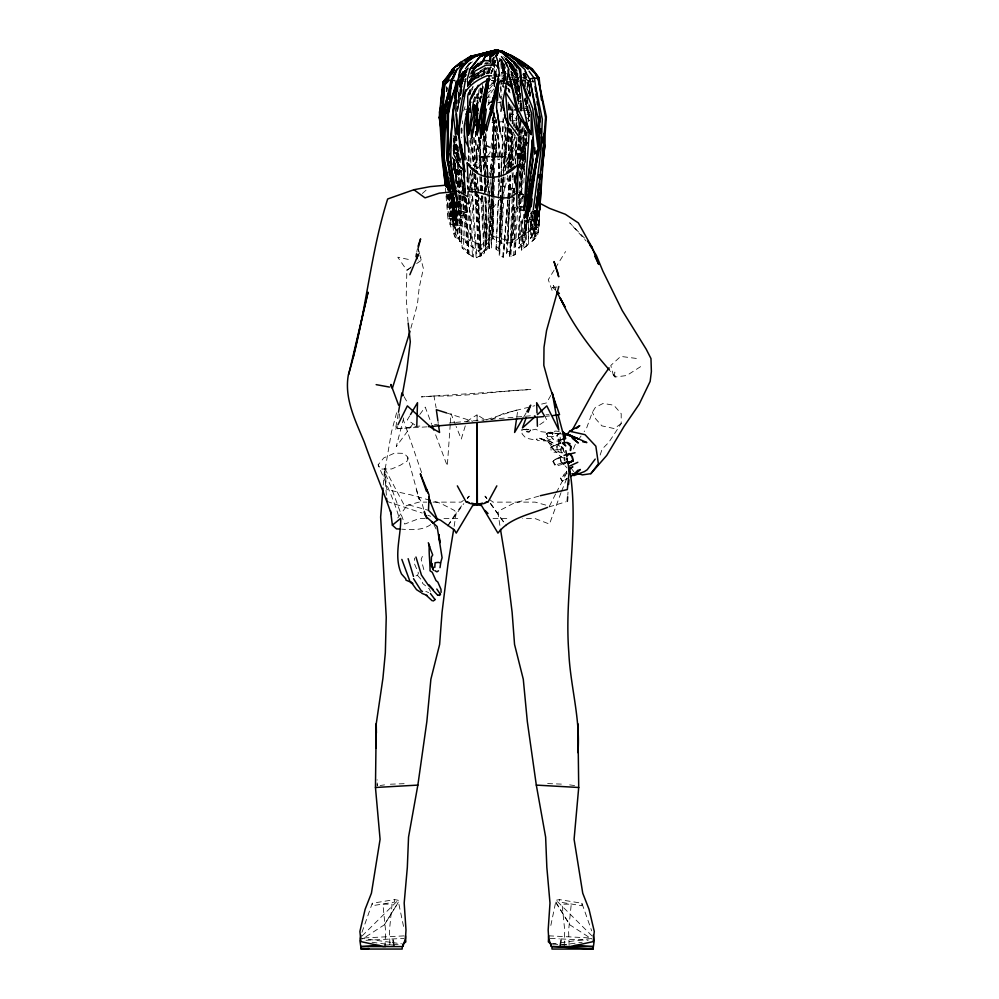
<?xml version="1.0" encoding="UTF-8"?>
<svg xmlns="http://www.w3.org/2000/svg" width="999" height="999" viewBox="0 0 999 999"><rect width="100%" height="100%" fill="white"/><g stroke="black" fill="none" stroke-linecap="round" stroke-linejoin="round"><path stroke-width="0.75" stroke-dasharray="5 3.75" d="M453.134 192.832L453.933 225.125L456.481 231.056L456.481 201.611M456.493 183.004L456.256 169.093M482.542 196.528L485.839 250.387L488.174 248.164L491.308 198.414M477.072 420.816L477.085 414.772L487.537 421.453M480.469 171.928L480.556 139.223M600.162 455.044L602.11 449.138L608.803 442.345L621.191 423.564L621.203 413.673L613.848 405.257L603.221 403.396L595.441 407.305L592.307 412.35L586.513 428.334L584.178 431.63M479.657 158.941L479.645 162.063L477.597 167.882M479.67 157.38L479.757 138.699M486.014 197.752L485.839 250.387L482.842 196.528M486.038 191.558L486.088 179.171M486.088 177.622L486.126 166.796M473.676 173.089L478.396 251.736L492.907 238.549L493.069 198.177M493.081 196.628L493.231 159.365M493.244 157.817L493.419 114.336M518.106 81.431L518.119 77.735L509.44 64.985M455.719 175.649L455.781 165.921M488.823 73.639L489.048 66.733M537.237 211.8L537.112 217.969L534.79 225.949L530.894 230.045L512.637 242.67L501.348 243.182L492.907 238.549L493.169 195.155M493.181 193.594L493.706 109.902M518.181 99.301L518.256 85.589M461.213 91.871L461.301 81.381L463.823 79.558M470.791 170.517L470.779 173.514L474.762 189.136L482.067 186.551L481.643 194.056M470.841 163.012L470.941 149.525L469.493 138.824M477.472 98.801L477.522 91.234M494.505 86.701L494.13 79.683M512.824 106.893L512.287 123.876M491.021 192.957L490.846 175L495.279 155.807M491.595 247.939L491.92 198.064M491.933 196.516L492.307 159.291M514.897 127.697L514.947 121.491L514.223 126.049M446.403 91.209L446.453 86.663M458.566 104.708L458.703 92.407M494.23 112.887L494.105 123.489L494.305 114.198M494.542 84.091L496.241 70.517M531.093 213.049L530.894 230.045L518.593 238.249L508.029 240.522L492.195 236.151L480.569 245.642L478.396 251.736M534.964 210.539L534.79 225.949L525.624 231.343L518.593 238.249L521.253 130.095M457.667 109.865L457.704 106.868M494.867 159.34L492.907 238.549L492.195 236.151L492.644 198.739M492.657 197.178L492.869 180.032M492.882 178.471L493.668 113.012M492.332 157.742L492.907 117.47M496.503 144.018L496.753 125.587L497.939 139.323L501.336 156.693M518.069 158.416L518.356 136.638M518.381 135.077L518.444 130.407M522.889 219.043L521.528 250.062L526.286 246.166L526.673 220.13M495.054 77.123L494.98 81.681L496.466 81.493M495.079 75.599L494.368 62.8L495.467 60.165M529.033 111.813L528.896 121.141L526.373 100.137M529.308 93.132L529.42 85.34M492.195 236.151L492.819 198.739M492.844 197.178L493.131 180.032M493.156 178.471L494.243 113.012L491.533 157.767M518.444 158.941L518.806 137.7M488.811 104.708L489.023 94.143M500.949 176.511L501.298 158.217M521.753 110.002L521.865 103.983M458.416 105.082L458.703 91.746M517.694 158.179L518.119 138.049M470.092 100.874L470.079 112.962M470.254 93.382L470.317 90.372M470.442 84.378L470.504 81.381L481.468 69.88M517.207 100.25L517.619 81.706L514.36 78.034L510.751 71.291M482.217 91.871L482.405 84.391M494.905 157.792L495.829 120.517M498.314 178.796L498.251 181.818L499.375 178.958M498.351 177.285L498.776 159.191M498.813 157.68L498.988 150.137L496.378 119.331M446.94 91.034L447.028 87.974M457.779 158.067L457.967 152.123L455.444 136.426M499.275 238.112L500.561 199.488L499.275 238.112L501.348 243.182L503.309 178.084M503.496 171.89L504.957 123.839M517.694 99.475L518.256 81.044M456.968 170.354L456.431 183.903L454.383 159.49M494.193 86.701L494.592 79.583M501.286 176.311L501.835 159.316L501.336 176.311M501.885 157.767L503.246 116.059M509.502 200.087L508.029 240.522L512.637 242.67L514.11 197.765M514.31 191.571L514.423 188.474M515.234 163.711L516.096 137.387M516.346 129.645L516.808 115.709M453.346 170.18L453.683 160.077M501.96 157.767L503.246 119.143M532.367 211.064L537.112 217.969L527.435 222.552L527.534 219.443L525.624 231.343L525.599 220.492M531.53 211.563L530.894 230.045L529.47 217.682M384.977 947.564L385.577 930.618L382.917 904.17L392.083 904.17L389.423 930.618L389.972 946.028M539.373 210.439L538.486 232.13L537.749 234.715L534.865 236.701L535.814 210.464M564.198 946.028L564.747 930.618L562.087 904.17L571.253 904.17L568.593 930.618L569.193 947.564M509.565 198.526L510.464 173.639M510.701 167.42L512 131.656M531.356 212.437L530.294 238.599L532.567 234.39L533.429 211.463L532.267 220.717L534.827 220.954L536.051 210.277M535.551 210.989L534.515 239.048L531.855 241.446L533.029 210.876M534.865 236.701L536.401 210.864M486.575 147.864L489.585 248.376L491.533 199.313M491.77 193.169L496.316 120.854M508.029 240.522L509.59 200.087M509.652 198.526L510.626 173.651M510.926 165.871L512.25 131.656M512.549 123.888L513.086 106.905M537.749 234.715L538.648 211.713M512.112 198.676L509.602 256.905L510.864 256.706L513.199 199.101M513.449 192.882L513.636 188.212M534.34 211.026L533.129 240.185L531.855 241.446M469.667 112.787L470.192 100.537M470.454 94.418L470.654 89.835L470.791 92.745M482.529 195.754L473.913 210.277L471.903 189.048L472.677 170.617M501.935 200.037L498.838 251.186L496.066 249.238L498.214 198.651M498.276 197.115L499.05 178.721M499.125 177.185L499.388 171.054L497.789 158.841M512.175 197.14L512.962 178.759M513.036 177.223L513.236 172.627M518.793 158.791L520.004 129.658M524.875 219.63L521.528 250.062L523.688 248.164L524.85 220.304M530.294 238.599L533.691 233.641L534.677 210.265M535.851 237.924L533.129 240.185L535.851 237.924L537 210.314M496.066 249.238L498.563 200.362M498.838 194.206L499.512 178.796M499.575 177.248L499.6 158.791M514.01 196.828L510.789 250.974L510.089 253.034L506.393 253.709L508.816 199.638M508.878 198.102L509.989 173.376M536.938 211.126L536.201 227.959L539.035 226.785L539.772 211.526M446.64 90.559L446.778 87.612M531.518 237.512L532.717 211.001M446.778 90.934L446.915 87.912M482.554 91.384L482.854 85.277L482.392 91.433M510.764 120.779L510.976 116.346L517.519 119.031M506.393 253.709L507.305 251.81L509.777 199.725M509.852 198.189L511.076 172.153M507.642 200.524L503.421 257.18L499.188 255.22L502.972 177.922L499.675 255.369L503.421 257.18L508.116 200.15M509.64 128.147L507.617 169.818L511.051 155.494L511.588 129.87M520.691 212.587L518.906 248.164L520.754 244.643L521.965 220.017M522.889 201.548L523.189 195.392M523.801 183.079L524.487 169.231M520.779 211.051L522.877 169.293L518.394 137.375M480.032 101.686L480.819 86.588M495.779 117.07L489.96 152.822L486.263 157.542M504.183 158.641L503.271 175.387M504.258 157.13L505.856 126.873M519.517 166.171L521.366 130.357M526.361 220.429L525.287 240.647L523.626 244.355L518.906 248.164L522.177 219.206M501.348 243.182L504.994 176.523M505.332 170.33L507.717 126.923M517.769 206.656L515.159 254.583L510.864 256.706M518.269 197.39L518.431 194.293M519.443 175.737L519.255 137.712M518.593 238.249L524.5 127.298M539.385 211.776L539.035 226.785M461.014 170.092L456.63 177.747L457.043 170.417M481.568 195.567L481.231 201.573L475.487 190.522M497.589 157.318L492.969 117.67M514.622 207.854L509.602 256.905L513.636 255.307L516.271 207.817M528.396 120.579L528.833 112.812M529.97 92.632L529.795 95.742L526.885 88.574M535.414 211.726L533.753 233.404L537.025 227.223L537.986 210.302M489.21 197.914L486.525 243.519L484.865 196.878M489.298 196.378L490.284 179.383M490.372 177.847L491.446 159.316M523.626 244.355L525.037 219.73M457.554 111.226L457.829 106.631M458.279 98.988L458.641 92.882M498.838 251.186L501.823 200.137M501.923 198.589L503.184 176.923M502.022 198.514L503.271 177.098M503.371 175.574L508.016 126.648M510.089 253.034L513.374 197.765M513.736 191.633L513.923 188.561M514.098 195.28L514.46 189.086M474.425 101.723L474.787 95.579M515.397 163.948L517.007 137.637M517.395 131.443L517.669 126.798M488.174 248.164L491.346 198.564M491.446 197.003L492.532 179.957M492.632 178.409L492.932 173.751L491.408 196.878M537.125 211.276L536.401 217.407L534.328 219.58L535.626 210.489L534.328 219.58L535.027 222.927L537.3 219.917L536.401 217.407L537.037 211.301L536.188 229.733L536.85 210.577M490.234 66.733L489.51 73.639M520.192 129.783L519.405 141.796L511.401 168.257M539.535 211.588L538.723 224.051L535.963 224.55M477.597 98.664L478.109 91.121M453.596 154.296L454.445 142.083L453.384 139.211M446.578 91.096L446.803 88.037M450.237 424.413L447.315 465.996L434.378 431.518M450.337 422.877L450.986 413.636L455.556 424.962M476.223 98.789L476.548 94.256M537.949 210.727L537.3 219.917L538.111 210.627M513.011 132.38L510.839 156.98L504.008 172.502M513.436 126.411L513.761 121.928L508.653 101.374M463.861 191.808L464.148 187.974M507.754 198.988L509.702 172.964M567.782 495.229L568.019 492.157M512.637 242.67L515.447 207.093M519.23 159.153L521.54 129.758M470.005 92.944L470.254 89.873M483.504 74.65L483.878 70.13M557.18 287L552.547 287.45L552.26 290.946L548.289 279.633L554.57 269.418M383.266 485.027L384.64 468.219L404.707 506.118L419.018 502.122L426.823 502.122M508.241 198.601L510.277 173.938L508.016 198.489M536.251 210.364L533.753 233.404M461.988 170.267L459.865 183.654L455.432 189.41M536.313 210.414L534.602 230.457L537.025 227.223M478.933 89.71L478.134 98.789L477.922 91.196M512.137 123.851L512.674 117.832L511.688 106.881M507.867 200.025L502.734 256.83L499.188 255.22M526.935 131.905C528.021 152.098 515.759 172.14 523.064 191.858M492.807 120.667L493.506 113.137M503.808 167.932L503.546 170.742L507.879 128.122M536.238 210.677L535.027 222.927L536.426 210.677M518.194 198.926L518.656 194.281M519.418 186.538L524.937 130.832M469.18 94.755L469.63 90.297M470.242 84.353L472.115 74.987L475.424 71.928M473.464 101.636L473.776 98.576M489.423 73.089L490.047 67.045M516.52 116.009L516.046 120.667L517.544 131.306M518.106 100.512L519.53 86.563M524.25 207.467L518.768 208.242L526.972 132.08M528.309 121.416L529.333 112.113M475.049 101.886L475.899 94.293M469.817 109.241L470.704 101.511M468.119 204.283L463.536 196.316L468.119 204.283L468.768 198.751M470.367 112.787L470.729 109.728M472.49 172.165L470.092 190.334M453.284 166.983L454.095 160.102L456.193 170.679M476.261 169.031L479.27 143.594L478.833 137.712M480.344 102.298L482.392 85.34M481.156 170.28L484.915 139.872L484.59 136.788M532.267 220.717L529.67 219.118L530.444 212.937M469.168 94.243L469.755 89.698M475.312 166.708L479.108 137.35M534.827 220.954L532.08 219.181L533.066 211.538M511.051 166.271L515.297 134.241M515.509 132.717L516.92 122.04M516.97 158.379L520.816 129.72M407.754 457.13L407.23 460.976L400.274 465.259L391.683 468.956L380.444 469.068L378.134 464.822L383.841 457.879L394.58 453.109L404.021 453.371L407.754 457.13L419.268 499.488L415.671 487.4M480.069 101.786L482.317 85.202M427.122 426.835L397.527 428.733L397.952 425.749M398.988 418.294L399.612 413.823M495.417 78.609L496.715 69.381M516.758 417.282L517.832 409.69L482.992 420.804M516.745 138.012L515.284 148.177L504.408 168.681L505.531 148.252L505.332 127.66L509.153 128.047M517.782 130.744L518.206 127.847M457.018 157.417L457.854 151.736L454.458 136.738M474.475 167.008L478.896 136.938M457.579 160.052L458.429 154.345M457.267 111.151L457.717 108.104M457.954 106.581L461.825 80.707M458.416 103.284L463.911 74.738L466.458 72.952M468.681 95.442L469.567 89.498M470.454 83.566L473.314 71.828M454.145 526.336L456.218 512.724L463.598 503.271M477.809 77.797L479.058 69.818M446.153 91.696L446.865 87.2M484.99 67.457L483.828 74.788L485.264 67.47M484.827 155.707L483.416 164.66L484.378 173.489M485.064 154.208L486.251 146.741M513.261 132.118L510.114 151.873L501.635 173.264M483.866 74.663L485.189 67.32M468.893 85.102L470.292 77.735L475.711 72.502M481.53 97.353L483.291 86.738M495.092 76.561L496.078 70.529M527.31 129.77L524.687 145.429L519.53 162.662M386.388 495.229L384.64 472.152L391.421 432.23L397.24 410.352M416.783 252.185L417.32 249.138M398.214 413.686L395.317 430.07L397.315 426.036M508.004 169.905L514.485 133.928M515.571 127.934L516.92 120.442M469.58 104.932L470.142 101.898M472.39 89.748L472.952 86.713M494.53 76.773L495.654 70.679M525.661 155.107L521.69 175.524L521.053 187.625L522.527 198.401L523.314 194.268M550.836 925.436L556.068 900.236L559.527 899.6L581.905 903.258L591.683 930.868M457.567 110.852L460.864 95.742M461.201 94.231L462.187 89.698M452.647 164.735L453.608 160.489M519.48 167.994L527.097 134.615M477.897 77.81L479.707 69.918M495.616 154.321L496.978 148.414L494.68 157.105M522.527 198.401L523.189 195.617M469.617 105.232L470.704 100.712M519.368 188.374L525.724 162.587M525.536 130.981L519.617 162.375M460.189 80.095L466.283 75.312L462.525 78.059L459.727 88.349M403.708 417.957L396.253 446.553L414.36 421.903M520.142 160.564L523.351 148.114L526.373 142.845L526.81 144.992M494.305 158.541L490.034 174.488M519.43 176.099L525.861 152.285M410.876 328.234L417.445 304.295L419.168 287.849L423.401 268.481L418.481 249.787M483.304 194.43L485.651 190.472L488.449 180.295M459.64 83.454L460.452 80.557M497.852 195.205L500.449 185.939L512.599 188.649L514.922 190.409M473.039 81.431L474.1 77.735L481.243 69.818M526.873 142.395L524.812 149.513L525.861 153.796M511.026 71.029L514.772 77.735L513.548 81.806L515.459 92.258M469.405 104.208L470.192 101.611M465.297 425.861L461.263 439.11L456.131 426.373M516.62 209.266L517.432 206.668L518.768 208.242M496.466 147.09L490.896 165.11L486.151 189.685L484.54 174.962M530.656 430.182L529.283 431.905L524.725 431.543L529.058 432.08L530.906 429.408L523.326 429.42M519.305 164.598L525.137 142.507L523.039 148.726L528.096 142.42L525.749 144.081L526.373 142.845L522.902 148.514L520.154 156.955M458.329 97.89L462.125 86.339M491.483 73.464L493.369 67.77M493.843 66.346L495.729 60.652M463.586 111.014L465.059 106.668M468.968 95.067L470.929 89.273M491.308 73.427L493.231 67.732M493.718 66.309L495.641 60.614M462.912 195.979L465.309 242.257L478.683 251.136L480.569 245.642L477.472 176.224M526.748 138.424L517.482 159.253L514.81 137.025M459.353 83.491L460.352 80.582M467.457 86.701L467.282 79.171L467.782 86.726L470.317 79.47L476.81 72.79M456.63 177.747L457.055 176.536M467.757 86.776L470.317 79.47M490.946 73.464L492.957 67.757L490.834 73.427M469.892 189.71L475.024 175.162M361.963 932.329L372.265 903.258L394.642 899.6L398.089 900.236L404.258 929.882M518.743 158.903L522.727 147.802M561.013 492.657L549.462 524.075L535.152 518.593L522.664 518.593M561.538 491.221L567.195 477.522M453.321 169.693L456.543 161.151M422.377 556.406L421.178 559.415L424.163 571.003M573.414 449.038L575.162 444.755L577.809 441.983M460.601 76.374L463.474 69.53M473.963 72.502L467.694 86.039M476.248 67.208L477.959 63.224L473.763 70.367M459.478 85.989L461.9 80.395M474.088 72.34L471.116 79.121L470.529 83.654L470.329 79.121L476.823 72.515M476.473 66.921L478.259 62.85M453.583 162.088L454.807 159.328M455.432 157.954L458.504 151.061M416.021 575.849L417.482 575.337L418.456 573.151L414.498 563.886L414.41 558.079M467.794 85.814L470.304 80.232L480.794 72.253L490.259 67.695L494.555 67.47M501.898 196.104L504.408 190.672L507.292 178.122L511.151 194.193M487.924 73.701L494.48 60.252M494.767 60.19L493.469 62.825L494.405 75.474M455.357 110.964L459.465 102.66M555.606 493.931L549.462 506.118L535.152 502.122L493.031 502.135L488.461 498.738M556.293 492.569L566.67 473.026M487.3 73.764L494.193 60.29M460.889 76.361L464.46 69.48L470.429 62.537L461.151 76.573M486.713 73.726L494.68 58.929M477.622 64.011L474.388 69.868L471.116 79.121L474.125 79.133M486.151 73.789L489.922 67.045M490.671 65.697L494.443 58.953M550.836 395.367L546.54 402.909L536.276 405.357M362.088 935.976L398.089 900.236L398.089 902.721L384.365 924.812L362.487 938.948M523.801 416.858L526.098 412.962M409.702 415.884L407.367 419.855L416.77 426.236M461.001 76.561L469.518 62.475M555.344 268.144L565.559 251.536M483.716 75.162L488.486 67.408M491.658 62.238L494.842 57.08M384.365 924.812L398.089 902.721M479.895 99.475L481.755 96.478M479.158 100.1L481.643 96.216M447.752 525.836L456.218 512.724L454.458 510.477L440.472 503.246L431.605 500.736M490.771 101.561L486.988 106.106M459.353 80.994L461.326 77.997L466.271 74.338M481.58 76.523L487.587 67.445M491.87 60.964L494.443 57.068M493.831 88.899L486.363 99.163M467.32 94.58L473.039 86.688M480.719 76.511L486.725 67.87M447.802 525.911L463.811 503.608M467.357 498.663L469.143 496.178L464.572 499.587M481.655 196.815L484.515 252.797L481.555 255.969L481.256 254.345L483.941 250.637L480.869 196.628M578.546 439.46L581.031 436.063M419.792 414.51L425.224 407.105L431.693 424.338M478.521 77.872L485.839 67.944M397.802 517.907L407.754 504.62L428.496 510.339M459.69 86.751L463.299 81.955M561.987 448.052L562.774 447.015L563.811 452.797L562.986 448.688L558.503 442.982L558.778 437.15L559.428 441.408M489.173 89.148L495.467 81.743M461.076 76.761L467.594 71.316M467.295 498.551L469.143 496.178M477.934 168.157L485.339 158.716M485.327 67.944L477.609 77.735L474.35 77.735M492.082 59.366L494.006 56.906M501.273 197.465L492.145 209.016L491.258 198.664M468.531 85.777L472.852 80.619M557.567 445.666L562.225 440.122M483.491 68.494L474.35 79.121L470.129 79.121L477.597 79.121M489.56 85.889L494.68 81.98M486.351 64.161L488.386 61.888M459.353 85.015L463.449 80.644M496.266 79.833L490.209 85.127M477.46 72.577L471.116 79.121L476.511 77.872M475.499 174.4L480.631 255.856L476.186 257.73L471.128 194.056M485.589 248.751L488.174 246.204M526.286 246.166L528.683 243.843L528.259 219.093M484.378 64.136L486.538 62.038M566.957 460.651L566.52 457.904L567.307 459.478C558.016 457.33 552.922 448.076 547.489 440.984L538.798 438.249L546.103 440.759L552.035 444.543L547.489 440.984L537.849 440.596L536.288 439.26L537.187 439.048L534.115 439.86L525.774 438.024L522.215 433.978L521.303 430.157L522.165 429.62M469.48 77.51L475.024 72.315M469.493 77.123L475.037 72.003M469.355 77.735L474.975 72.54M460.302 74.763L468.456 67.882M422.327 193.506L426.748 189.585M520.754 244.643L525.287 240.647L525.112 220.467M523.688 248.164L528.683 243.843L528.084 220.517M471.578 71.478L475.724 67.982M471.128 73.726L473.501 71.728M470.354 74.226L472.689 72.265M487.262 93.294L492.032 89.348M460.976 76.923L466.945 72.028M560.352 432.917L557.192 435.452L557.267 438.349L559.253 440.272L561.75 439.485M478.846 66.084L481.281 64.148M470.566 72.915L472.989 70.979M562.287 463.336L560.726 461.725L560.252 458.341L562.15 456.843M468.519 64.873L473.264 61.126M472.377 70.517L480.919 63.824M474.875 68.394L480.944 63.686M560.252 458.341L561.276 461.113M465.896 75.874L461.288 79.196M477.947 66.521L481.568 63.724M472.415 70.467L481.068 63.824M411.301 266.933L406.868 270.342L406.193 297.777L408.004 321.553M465.696 75.449L460.864 79.121L464.498 79.121M471.753 70.854L481.418 63.511M462.35 77.747L466.071 74.937M479.021 99.45L482.554 96.803M473.676 68.844L481.081 63.362M463.424 500.437L461.138 502.135L433.067 502.122M461.038 77.76L467.232 73.214M479.607 64.136L473.414 68.681L480.856 63.299M460.714 78.197L465.721 74.538M473.239 69.031L480.744 63.536M473.101 68.694L480.619 63.237L473.114 68.694L479.383 64.123M621.191 423.564L614.273 428.583L601.885 425.861L595.916 419.13L592.307 412.35M460.864 77.735L465.859 74.126M460.976 80.07L463.124 78.521M465.546 74.126L460.502 77.747L463.611 77.735M453.134 192.919L455.556 214.573L456.955 213.574L461.55 213.162L460.127 194.693M560.202 432.842L556.818 435.264L557.192 439.135L561.138 443.881M461.338 76.673L466.421 73.052M472.714 68.407L479.233 63.986M471.078 73.751L473.439 72.09M461.351 76.473L467.644 72.003L461.276 76.448M472.752 68.431L479.12 63.973M461.163 76.224L467.544 71.791M472.639 68.244L479.021 63.811M410.552 267.794L406.868 270.342L397.777 257.205L411.613 260.115M416.67 263.549L421.578 260.152L418.731 260.14M460.551 76.448L466.82 72.115M474.35 66.933L479.37 63.474M466.57 72.028L460.252 76.336L466.558 72.04M430.769 524.612C422.24 530.519 411.551 529.957 401.673 529.145M539.76 424.637L546.803 419.855L545.242 417.207M562.674 476.511L565.222 474.787M466.408 71.541L462.612 74.076L467.657 70.704M532.567 234.39L533.691 233.641M462.537 74.351L467.644 70.954M474.013 66.721L479.12 63.324M460.477 75.662L466.983 71.354M463.386 78.471L458.916 81.381L466.158 81.381M461.975 73.914L467.145 70.554M461.713 74.038L466.908 70.692M566.783 471.74L560.514 477.997L562.474 481.081L566.92 478.996M564.897 479.932L567.469 478.271M468.094 64.161L470.641 62.525M462.1 73.551L468.543 69.431M466.633 421.453L477.085 414.772L477.097 420.816M640.621 366.645L626.723 375.524L615.459 376.973L610.501 371.253M457.367 161.476L461.188 159.103M468.007 69.006L461.513 73.014L468.069 69.031M535.551 233.891L538.486 232.13M457.742 159.553L458.941 158.878M561.625 456.668L559.215 457.992L562.937 455.994L555.556 459.078L552.971 461.563L554.932 465.546L556.618 465.984L561.838 464.473M552.684 446.391L557.804 444.43L560.077 446.578L557.342 444.093L551.036 446.965L551.036 450.112L553.259 452.285L559.44 451.823L557.067 449.475L556.98 445.966L556.992 449.9L559.827 452.572L562.175 452.909L563.261 452.535L561.338 449.962L561.326 446.453M491.446 419.493L503.184 413.636L534.815 405.706M473.726 79.595L484.515 74.413M513.636 255.307L515.159 254.583L514.635 206.656M480.007 255.956L476.186 257.73L480.631 255.856L480.007 255.956L474.65 174.65M453.696 138.449L456.531 137.163M459.365 201.761L462.162 247.889L467.557 253.346L468.931 252.747L465.946 198.764M556.193 459.253L559.54 457.842M562.037 462.924L555.906 464.835M465.309 242.257L471.066 240.085L480.569 245.642L477.347 176.224M499.013 61.039L501.848 60.002M450.449 194.268L455.719 221.241L457.929 220.692L453.996 197.827M561.438 439.747L557.38 441.208L554.358 440.459L551.61 437.537L553.646 439.585L551.673 440.172L547.902 439.048L545.679 436.138L545.666 434.44L548.264 432.604L555.819 431.044L560.814 431.73M547.19 433.279L551.723 432.267L553.646 433.991L551.723 432.267M459.752 162.288L457.979 152.198L454.907 153.172L453.084 148.901M456.306 182.255L461.7 180.444M495.317 77.135L498.226 76.211M499.812 84.078L506.206 83.054M455.556 214.573L461.038 212.862L459.453 194.393M460.502 79.433L463.236 78.609M548.913 506.955L565.896 501.823M538.811 496.141L513.698 503.246L499.712 510.477L497.952 512.724L500.024 526.336M455.719 221.241L457.929 220.692M459.065 83.179L461.376 82.555L458.691 81.993M501.61 72.802L505.394 71.766M457.167 201.536L458.404 212.325L460.676 214.073L467.057 212.362L465.909 198.514M560.839 443.156L557.804 444.43M460.539 80.944L463.236 80.232M459.103 81.668L463.186 80.632M459.128 79.845L463.299 78.821M507.305 251.81L510.789 250.974M513.898 80.544L518.294 79.508L514.797 70.504L505.594 58.367L518.406 75.312M521.303 430.157L522.852 430.02M499.125 61.076L501.973 60.502M460.901 75.3L463.911 74.738M511.513 79.945L518.419 79.308M559.977 449.625L554.17 449.95M397.527 428.733L422.377 425.736M500.674 62.75L503.134 62.4M380.144 785.501L384.528 784.877M551.198 943.993L558.891 942.944M560.427 942.731L591.183 938.561M561.438 945.079L582.142 942.257M518.119 101.448L525.262 100.612M448.763 195.479L452.622 219.693L455.494 219.88L451.635 193.843M510.077 121.029L517.42 120.23M545.029 416.433L549.512 415.959M454.183 422.552L446.653 423.326M455.681 422.39L535.314 415.372M434.515 424.538L437.55 424.225M455.581 202.235L456.555 211.488L459.802 212.425L467.057 212.362M461.55 213.162L456.955 213.574L455.719 202.809M553.583 436.625L548.538 436.451M497.889 122.053L504.008 121.553M477.335 64.723L481.843 64.373M433.966 395.979L421.366 396.89L530.894 389.523C498.551 390.746 466.458 396.878 433.966 395.979L436.126 407.854M458.404 212.325L465.996 211.825L464.672 197.864M384.378 945.141L401.423 944.08M523.064 429.57L530.394 430.02L526.273 429.083M403.971 935.888L359.915 938.136L390.671 942.319M365.984 940.309L390.297 939.06M391.82 938.985L403.971 938.373M487.649 97.203L490.284 97.078M452.622 219.693L455.494 219.88M545.978 414.822L549.025 414.685M390.384 784.203L406.543 783.578M523.439 206.456L518.931 206.618L524.525 206.518M446.69 194.156L449.925 218.719L454.17 218.993L450.686 193.107M449.925 218.719L454.17 218.993M465.996 211.825L456.555 211.488L457.167 215.559L463.923 215.409L471.066 240.085L461.775 238.586L454.57 215.097L453.096 193.431M517.657 81.431L513.011 81.493L517.619 81.706L520.804 97.89M474.288 97.34L481.818 97.29M491.883 122.315L494.817 122.303M472.702 80.569L469.655 80.582L471.903 81.156M459.103 81.381L461.301 81.381M520.242 77.735L527.584 77.735M491.471 80.557L496.128 80.557M467.495 81.381L470.504 81.381L470.517 84.341M534.74 81.381L526.96 81.381L528.733 93.569M464.885 109.241L470.891 109.241M425.262 518.593L419.018 518.593L404.707 524.075L391.059 486.938L384.64 472.152M443.981 518.606L461.138 518.606M493.031 518.606L510.189 518.606M447.952 218.931L450.824 218.931L451.223 220.155L448.501 220.042L447.952 218.931L445.379 188.062M526.81 114.311L529.557 114.323M525.399 110.352L528.446 110.377M560.239 433.379L548.938 433.404L559.977 433.691M509.74 104.033L510.377 114.523L515.047 114.56M469.143 102.16L472.077 102.185M497.39 81.094L504.408 81.181L501.036 60.04L505.881 84.078L503.409 82.48L502.285 78.234L500.299 58.529M488.436 102.36L491.458 102.398M497.514 102.485L500.549 102.522M520.217 110.202L524.725 110.265L520.417 110.052M510.914 72.69L514.348 79.445L518.294 79.508L514.235 69.942L505.432 58.142M485.614 63.262L493.219 63.424M529.67 219.118L532.08 219.181M513.149 110.027L507.579 109.865L511.588 109.79L510.964 105.37M491.933 60.789L494.692 60.864M526.298 110.24L529.233 110.327M507.504 175.437L510.489 187.924L512.949 188.012M547.627 783.578L563.786 784.203M511.6 79.458L518.668 79.808M462.162 247.889L463.936 247.977L468.931 252.747M510.839 74.45L513.449 80.007L517.894 80.232M461.326 77.997L462.525 78.059M497.877 81.831L505.119 82.193M548.676 935.813L591.221 937.986M550.199 938.373L559.315 938.835M560.839 938.91L588.186 940.309M478.421 190.085L485.651 190.472M493.081 75.924L497.265 76.174M511.7 79.845L518.668 80.27M552.747 944.08L569.792 945.141M501.398 79.033L506.031 79.333M510.364 77.76L514.36 78.034M502.822 80.182L506.018 80.42M513.573 82.343L516.558 82.592L519.368 88.124M563.061 434.165L540.821 431.668L535.626 429.233L531.58 430.107L530.906 429.408M500.224 80.857L504.333 81.294M522.777 108.192L528.071 108.816M493.793 74.713L496.64 75.062M636.338 358.429L620.704 356.406L610.801 365.459L614.173 378.284L614.847 372.053L615.459 376.973M493.831 73.776L496.328 74.113M392.207 942.532L401.436 943.78M372.028 942.257L392.732 945.079M499.999 80.769L504.557 81.406M569.642 784.877L576.96 785.913M508.404 62.487L511.213 62.912M453.384 141.746L455.706 142.108M471.903 189.048L477.11 189.885M458.141 147.715L457.018 147.527L453.159 140.759M514.772 77.735L518.256 78.347L516.558 82.592L517.869 99.45M491.333 83.079L494.293 83.641M449.925 224.101L452.597 224.613L453.583 227.772L450.911 227.06L449.925 224.101L448.976 194.892M491.708 80.519L494.98 81.681L492.02 81.056M493.656 74.875L496.515 75.524M501.51 72.602L508.828 74.288M502.335 86.526L504.62 87.075M430.132 500.312L410.926 494.88L386.85 489.572L384.64 468.219M539.36 438.211L548.975 440.934L554.37 443.781L547.614 439.922M500.412 80.245L504.77 81.531M386.85 501.386L422.177 513.036M506.98 62.675L512.4 64.361M446.416 412.887L472.664 421.291M512.125 72.602L517.869 74.513M493.656 59.815L496.278 60.777M427.809 515.222L430.619 516.308M453.409 233.242L455.944 234.278L457.617 238.599L455.169 237.45L453.409 233.242L452.26 193.032M425.799 591.408L428.658 592.607M518.868 192.67L523.064 194.73M505.756 87.35L510.964 91.059M519.318 192.308L523.351 194.493M502.222 63.836L504.832 65.297M511.326 68.968L517.832 72.627M500.686 80.057L504.295 82.205M511.75 74.975L517.032 78.159M417.482 575.337L422.377 580.956L422.702 583.478L429.37 588.935L430.394 591.458M463.623 188.237L468.231 253.584L473.526 257.205L469.73 194.118M592.082 935.976L556.068 900.236L556.068 902.721L569.805 924.812L591.683 938.948M510.976 82.742L514.06 84.84L519.468 91.184M468.231 253.584L473.526 257.205M523.976 77.735L528.221 80.657M502.285 78.234L504.408 79.695M523.988 81.443L523.876 77.735L529.133 81.381M523.876 77.735L528.808 81.381M486.8 498.663L485.027 496.178L487.312 497.877M467.407 82.143L469.755 84.116M552.547 287.45L555.968 290.484M496.528 246.603L499.088 248.963M523.913 73.751L526.148 75.899M523.201 73.476L525.399 75.612M523.239 73.739L525.412 75.887M526.298 117.37L529.582 120.629M523.089 74.413L525.262 76.636M522.802 74.151L527.097 78.546M523.376 74.8L526.535 78.034M584.527 238.099L569.68 222.802L586.088 240.946M527.297 84.415L529.395 86.626M514.485 86.551L519.293 91.633M561.438 461.913L564.273 464.947M565.222 465.971L567.12 467.994M523.201 75.762L526.336 79.121M562.375 452.822L560.526 450.811L560.264 446.628M511.463 63.799L514.56 67.283M523.576 73.339L525.611 75.699M506.143 58.117L509.165 61.676M510.177 62.862L517.22 71.141M508.991 61.551L516.92 70.917M503.683 56.581L509.303 63.212M506.118 58.117L509.065 61.626M510.052 62.787L516.945 70.954M507.742 60.34L518.281 73.102M505.756 58.292L518.194 74.088M485.027 496.178L486.875 498.551M490.571 503.271L506.418 525.836M555.881 288.961L553.259 285.552L555.444 289.523M571.89 469.218L573.788 471.678M511.463 195.542L514.06 198.938M505.332 58.204L517.907 75.125M505.319 58.329L517.869 75.524L505.432 58.367M453.708 146.254L457.967 152.123M490.359 503.608L504.595 523.426M528.009 91.596L530.631 95.33M507.867 62.5L518.344 77.735M509.865 65.872L518.256 78.347L509.103 64.648M456.955 202.223L458.141 237.462L461.463 244.343L460.002 195.454M510.489 187.924L513.636 192.757M518.356 200.012L520.716 203.634L518.643 193.544M449.837 193.906L451.735 218.182L453.646 221.566L453.071 194.006M458.141 237.462L461.463 244.343M455.432 219.443L456.768 221.503L453.683 196.99M509.165 65.297L518.294 79.508M453.933 225.125L456.481 231.056M524.025 73.102L527.347 78.334M509.852 66.658L518.106 79.745M556.068 902.721L569.805 924.812M451.735 218.182L453.646 221.566M454.82 224.8L453.558 222.74L449.113 195.28M516.408 92.495L520.042 98.551L522.077 106.456M452.11 193.169L454.807 220.504L453.459 218.232L450.262 193.881M398.489 515.696C393.369 498.439 385.202 481.655 378.134 464.822M404.046 396.615L407.629 402.909M418.406 496.653L421.94 502.984L423.926 510.089M521.016 95.392L513.548 81.806L516.558 82.592L519.73 89.535M525.499 103.534L528.483 108.966M524.975 99.201L527.072 103.347M433.966 524.825L436.039 528.958M500.487 81.344L503.621 87.637M524.238 98.839L526.286 102.972L529.408 116.708M452.035 156.818L454.545 161.963L452.922 157.892M524.163 99.238L526.698 104.783M519.305 107.617L521.066 111.538M453.471 144.418L459.727 158.716M525.312 97.952L527.534 103.559M465.671 156.244L467.32 160.539M562.986 448.688L564.497 452.634M453.171 150.499L454.233 153.396M501.311 60.027L505.756 76.861M453.259 148.027L455.219 153.421M499.5 94.468L501.498 100.15M421.603 472.577L403.446 420.017M504.008 63.624L505.956 69.293M501.048 60.052L505.706 78.209M508.503 88.124L510.452 93.981M418.069 249.038L420.891 257.592M529.532 115.684L524.512 99.875L527.035 106.843L528.246 115.047M457.629 201.91L461.888 222.989L457.005 202.76M525.611 106.319L526.935 110.702M527.996 80.594L529.657 86.501M503.021 62.9L505.931 73.427M453.346 145.754L455.581 154.146M500.624 132.942L509.652 166.895M483.941 250.637L484.515 252.797M501.498 63.062L505.781 79.321M513.449 80.007L521.49 110.989M502.684 62.875L505.756 74.888L502.747 62.887M501.798 59.803L505.594 74.75M501.86 63.037L505.844 79.308L501.648 59.94M456.943 202.085L461.888 222.989M560.064 437.15L561.051 441.358M526.785 219.743L527.435 222.552M518.369 201.711L519.268 205.732M517.657 125.562L525.724 162M453.271 145.317L455.044 153.322M457.267 202.61L462.25 222.789L458.316 202.897M451.123 193.319L457.142 220.717L452.535 193.294M527.897 80.619L530.032 91.084M566.458 471.128L567.032 473.951M526.948 82.18L529.707 95.929M451.098 193.494L456.518 221.016M461.388 171.591L461.963 174.613M567.195 458.054L567.632 460.551M516.108 94.843L514.348 79.445L518.568 103.884M567.182 458.329L567.707 461.401M527.435 100.612L527.947 103.684M462.937 190.447L460.689 169.992M485.052 136.388L486.251 143.781M448.826 194.043L453.059 220.155M500.149 87.4L502.047 99.538M509.478 114.46L510.402 120.504L508.404 100.624M500.736 86.039L502.06 94.955M450.899 194.293L454.807 220.504M514.348 79.445L517.257 99.188M451.473 193.831L455.257 219.568M447.927 194.768L451.498 219.081M453.346 166.371L453.783 169.443M508.641 89.186L509.065 92.133L508.828 89.036M509.59 117.407L510.014 120.429M500.998 59.89L504.42 83.904M450.886 193.893L454.383 218.619L455.806 220.879L452.722 193.119M437.837 420.317L438.274 423.364M512.012 172.577L513.224 181.219M525.324 131.081L526.311 138.199M470.229 138.174L473.851 165.472M519.093 85.614L519.88 91.721M520.079 93.244L520.666 97.827M521.453 103.933L522.052 108.516M453.221 150.412L453.608 153.434L453.296 145.654M508.716 127.984L513.311 164.935M529.17 84.341L529.907 90.26M530.082 91.733L530.631 96.179M449.775 194.018L452.734 218.644M465.034 188.923L465.397 192.02M466.133 198.227L471.066 240.085L468.956 198.227M519.33 129.608L524.487 174.425M453.246 138.636L455.02 153.958M456.793 169.293L457.267 175.449M453.933 159.99L456.868 186.214M458.591 201.636L459.802 212.425M453.246 146.004L454.095 153.734M455.107 163.024L457.979 189.323M459.328 201.698L460.676 214.073M508.166 105.32L508.653 109.865M522.09 126.773L525.749 161.688M464.048 197.203L462.962 186.526L463.211 190.722M463.211 182.342L463.648 187M463.798 188.549L464.085 191.658M494.555 77.035L494.98 81.681L494.842 77.323M453.346 150.824L453.633 153.883M454.195 160.015L455.194 175.325M456.568 135.901L456.98 140.522M457.53 146.678L458.778 160.514M459.602 169.755L460.164 175.899M460.714 182.055L461.825 194.368M461.963 195.904L463.923 215.409L462.824 196.791M564.835 457.342L565.097 460.464M563.998 457.092L564.335 460.989M484.053 136.176L492.907 238.549M454.433 135.901L456.019 154.383M457.342 169.768L457.867 175.924M458.391 182.08L459.315 192.857M508.241 102.173L508.753 108.292M455.819 179.733L456.143 183.666M465.147 189.298L465.409 192.37M506.705 127.972L509.877 167.27M526.935 86.613L527.172 89.623M499.438 92.745L500.524 106.456M469.518 173.863L471.004 192.495M455.581 136.239L457.255 157.78M458.204 170.08L458.691 176.236M459.165 182.392L460.002 193.157M518.768 85.602L520.516 108.491M511.076 129.708L513.698 164.972M475.274 174.363L481.256 254.345M470.454 170.442L476.935 256.993M461.788 127.884L462.013 130.894M453.758 135.502L455.119 153.821M494.58 81.056L494.805 84.141M449.001 194.143L450.824 218.931M475.736 174.513L481.555 255.969M463.186 182.005L463.511 186.676M529.12 85.327L529.87 96.204M521.965 128.309L524.512 166.408M507.854 128.022L510.551 167.795M467.157 176.998L467.994 189.236M468.618 198.414L472.564 256.543M453.384 159.603L454.12 170.492M456.218 201.573L457.167 215.559M530.506 92.62L530.706 95.617M464.747 188.374L465.234 196.041M465.334 197.577L468.968 254.308M455.831 135.764L457.142 157.417M457.892 169.78L458.166 174.425M457.405 169.48L457.779 175.624M458.154 181.781L458.803 192.532M471.653 139.173L473.214 165.384M468.706 177.185L469.642 192.582M463.673 188.224L467.557 253.346M460.527 157.979L460.801 162.637M461.263 170.404L462.45 190.584M530.394 92.582L530.569 95.579M507.642 126.611L509.952 166.821M481.293 175.025L479.682 138.324M481.381 176.561L482.18 190.384M481.481 171.903L480.057 138.386M481.568 177.672L482.505 190.372M479.732 176.561L480.519 190.447M471.64 88.337L471.815 91.409M470.791 111.114L470.591 100.599M472.365 139.111L473.863 165.559M474.3 173.339L478.683 251.136M459.577 169.58L459.927 175.724M460.264 181.88L460.689 189.56M461.038 195.717L463.936 247.977M510.901 129.708L512.812 164.96M485.726 132.705L486.488 146.353M485.726 134.266L486.388 146.416M486.463 147.927L487.787 172.228M465.359 187.974L465.609 192.595M447.09 194.118L448.501 220.042M480.631 176.598L481.343 190.597M467.932 178.072L468.556 190.472M461.625 171.291L462.824 194.43M450.811 193.007L452.16 219.143M487.737 169.093L491.52 244.618M466.92 176.873L467.532 189.31M465.01 189.173L465.309 195.392M465.384 196.953L466.858 226.498L457.167 224.987L456.019 201.648M453.971 159.653L454.807 176.761M451.86 193.918L453.184 220.392M461.7 128.222L462.062 135.951M457.392 145.542L457.979 157.954M458.566 170.354L458.853 176.561M459.14 182.767L459.652 193.619M459.727 195.167L461.775 238.586M455.781 135.502L456.743 155.582M453.334 149.538L453.558 154.183M453.858 160.389L454.233 168.144M475.262 131.493L476.985 168.519M459.528 80.657L460.364 99.038M475.474 131.481L477.122 168.506M450.049 194.081L451.223 220.155M498.563 134.216L499.537 157.255M474.188 137.537L475.412 166.808M458.141 146.466L458.404 152.597M458.466 154.133L458.741 160.265M459.128 169.468L459.403 175.599M473.676 137.625L474.975 169.755M468.269 147.702L468.831 161.526M458.953 154.121L459.203 160.302M457.505 181.631L457.804 189.348M458.291 201.698L459.852 241.858M523.151 126.498L524.525 163.099M469.518 147.565L470.104 162.8M482.817 139.348L484.153 176.661M484.203 178.222L484.815 195.317M460.951 128.434L461.276 137.587M454.458 136.863L455.069 153.721M455.407 162.924L456.019 182.967M494.368 62.8L494.792 75.874M472.177 81.768L472.077 78.671L472.127 81.668M467.282 79.171L467.52 86.751M527.634 97.777L528.096 113.162M453.896 196.99L455.169 237.45M460.214 81.768L460.701 98.814M459.577 181.718L459.815 189.348M456.593 203.047L457.617 238.599M377.123 782.891L377.21 785.913L377.11 779.695M483.528 136.226L485.177 195.317M485.214 196.865L486.525 243.519M451.76 193.494L452.597 224.613M455.107 201.973L455.944 234.278M525.099 98.152L525.212 102.722M458.341 182.193L458.578 193.069M458.616 194.63L458.728 199.288M458.753 200.849L459.627 239.698M450.212 193.119L450.911 227.06M518.419 85.652L518.768 104.096M499.488 58.229L499.55 61.214M484.615 136.139L485.052 157.755M510.377 114.523L510.477 120.767M510.614 128.559L511.263 165.996M484.79 136.139L485.189 157.755M480.019 88.187L480.257 101.798M454.295 197.303L454.845 228.259M452.997 194.181L453.583 227.772M457.13 146.766L457.355 160.002M520.591 93.931L520.841 110.839M493.906 82.467L493.956 85.514M468.181 146.603L468.394 160.364M514.435 188.099L514.485 192.745M482.505 84.391L482.592 91.858M479.07 137.862L479.383 170.392M460.152 81.668L460.302 98.189M489.56 245.017L489.585 248.376M529.607 92.994L529.62 96.066M470.541 90.247L470.554 93.207M455.332 202.947L455.444 227.51M525.437 130.519L525.499 163.099M462.387 120.792L462.387 123.801M581.905 903.258L581.905 905.731L559.527 902.072L559.527 899.6M394.642 899.6L394.642 902.072L372.265 905.731L372.265 903.258M501.236 177.859L500.586 197.939L501.286 177.859M560.714 478.558L562.212 480.881L560.714 478.558M552.11 446.878L553.421 450.025L552.11 446.878M546.678 433.716L547.877 436.526L546.678 433.716M553.496 461.338L555.257 464.922L553.496 461.338M495.479 60.639L493.469 66.334L495.417 60.614M553.334 460.926L552.971 461.563L555.556 459.078L553.334 460.926M551.91 446.541L550.961 447.44L553.933 445.267L551.91 446.541M466.358 75.025L460.277 79.758L466.358 75.025M465.584 74.151L460.564 77.785L465.584 74.151M479.208 63.424L474.15 66.871L479.183 63.449M477.772 63.936L475.249 65.622L477.759 63.948M468.131 68.806L461.65 72.777L468.181 68.831M551.286 432.929L552.659 434.228L551.286 432.929M533.116 82.667L532.767 79.645L533.054 82.742M485.726 191.733L485.077 159.303L485.801 191.733M486.7 241.159L485.839 197.914L486.7 241.159M503.434 87.05L503.409 82.48L503.421 87.05"/><path stroke-width="1.5" d="M447.714 108.367L447.053 160.277L455.532 196.116M436.251 518.493L440.472 520.117L454.458 530.032L456.218 533.116L472.627 505.594L477.36 504.62L477.085 422.714L476.798 504.62L481.543 505.594L497.952 533.116C509.478 517.807 530.556 514.285 547.489 507.392M498.089 84.94L498.314 74.463M498.314 68.619L498.314 62.775L496.166 56.481L499.338 50.762L502.047 51.836L498.389 50.524L512.362 55.981L532.267 68.844L539.135 78.022L541.408 99.9M531.206 114.148L531.181 134.565L526.81 126.349M457.33 122.715L455.594 134.49L455.619 129.995M477.46 100.312L477.11 134.915L487.412 78.671L488.798 79.121L484.028 113.674L483.141 134.828L491.046 109.091L498.713 78.671L494.118 93.257M456.755 69.493L451.685 79.858L448.426 113.224L448.027 160.739L456.943 201.111M383.504 946.577L361.001 941.62L359.89 931.455L365.159 909.215L371.428 893.206L380.082 839.31L375.462 787.487L376.248 723.776L382.929 678.234L385.352 652.622L386.238 617.145L380.631 517.107L383.017 488.074M523.976 214.76L524.313 218.119L526.061 216.421L526.086 213.599M517.619 192.657L517.981 164.648M477.51 109.266L477.11 134.915L480.831 109.166L487.412 78.671M449.862 191.284L443.431 158.317L444.343 111.076L450.949 86.588M516.683 206.169L517.669 159.728M442.607 92.832L442.894 82.205L453.234 68.831M577.922 752.659C580.669 718.943 570.329 686.138 568.818 652.622C563.936 591.008 579.907 529.632 569.53 468.219L567.32 489.572L540.284 495.716M416.77 426.236L417.507 402.684L410.489 414.573M447.165 158.179L448.039 129.346M457.717 199.825L450.462 163.087L452.048 119.118L453.996 102.485M497.552 100.2L497.989 87.999M527.235 218.681L536.913 159.128L537.15 152.884M537.699 138.849L538.424 120.142L529.945 80.644M539.935 196.491L540.259 188.736M456.93 103.222L457.055 100.137M457.442 90.897L457.842 81.643L459.777 70.067L466.246 62.4L474.488 56.294L496.378 49.975L497.989 50.412L496.203 50.087L473.314 56.481L479.12 55.057M539.847 209.99L541.533 174.875M541.982 165.709L542.207 161.126M490.509 62.525L490.821 56.319L495.479 53.084M548.676 935.863L548.364 941.945L551.198 944.03L551.198 946.465L548.676 938.286L548.176 929.982L549.987 903.059L546.84 867.357L545.629 837.1L536.313 785.102L527.322 721.578L523.289 679.258L514.547 644.455L512.125 612.337L506.143 563.698L500.487 529.358M467.757 110.914L467.27 119.892L468.144 129.583L468.868 126.836M524.937 86.688L525.287 80.619L520.841 80.382M538.936 131.918L538.961 116.721M467.657 95.742L468.444 134.927L473.688 114.023L474.238 104.808M434.777 567.457L435.077 562.737L438.224 562.35L440.709 562.999L439.997 567.694M498.301 78.846L496.491 107.505L500.262 132.005L497.177 110.877M536.95 209.028L538.523 184.191M538.911 177.972L539.11 174.875M519.555 209.74L523.951 210.439L529.258 130.295M539.635 210.04L546.366 116.895L538.224 79.121L545.554 117.57L542.882 150.762L536.226 208.754M475.487 109.39L471.703 138.037L470.492 124.475M567.32 501.386L567.669 496.778M568.593 484.465L568.943 479.845M440.646 111.001L441.009 106.456M441.358 101.91L442.894 82.205L446.503 78.884L445.754 83.466M443.144 138.873C438.761 112.837 436.438 78.634 461.226 62.063M464.922 60.277L470.991 56.281L495.854 50.262L497.952 50.474L496.478 49.975C482.642 52.785 468.331 57.005 460.789 70.03C454.682 91.059 454.945 113.386 458.154 134.89L465.684 89.785M429.308 544.405C428.633 553.246 430.144 562.2 430.032 570.816L432.23 572.277L436.014 580.594L437.837 582.042L440.971 589.285L441.108 592.37M405.494 935.863L405.806 941.945L402.972 944.03L402.972 946.465L405.494 938.286L405.994 929.982L404.183 903.059L407.33 867.357L408.541 837.1L417.857 785.102L426.848 721.578L430.881 679.258L439.622 644.455L442.045 612.337L448.027 563.698L453.683 529.358M477.322 107.88L476.66 115.447L471.703 138.037L471.653 130.507M540.971 178.122L541.246 175.025M541.92 167.283L542.469 161.089M577.922 723.776L578.708 787.487L574.088 839.31L582.742 893.206L589.01 909.215L594.28 931.455L593.169 941.62L570.666 946.577M440.559 594.193L439.647 595.404L438.186 595.004M443.057 130.769L441.595 117.27L444.642 84.728L454.395 69.618L452.522 73.764M538.948 143.082L539.547 136.9M400.724 518.918C400.811 537.237 393.519 556.668 401.511 574.025L405.769 578.833L405.956 580.157L409.927 581.793M473.464 101.636L468.444 134.927L468.419 114.023M474.25 93.981L474.712 89.386M537.187 209.778L537.986 202.135M541.945 163.961L542.27 160.901M442.607 87.063L439.31 118.169L441.171 130.232M473.688 114.023L474.7 104.92M489.522 61.026L490.059 56.394L499.013 50.487L496.166 50.112L473.389 56.531L479.183 55.095M454.533 97.952L456.493 81.331L457.842 81.643L455.756 95.13M537.312 209.74L539.31 192.869M540.946 179.071L541.495 174.463M542.032 169.867L544.954 145.33L544.193 133.217M486.301 109.103L483.141 134.828L484.453 128.796M532.979 137.475L523.951 210.439M531.218 206.756L532.18 199.013M528.796 210.801L531.568 189.248M531.967 186.176L532.355 183.092M489.16 76.386L487.137 91.121M529.52 186.713L529.907 183.666M530.307 180.632L530.894 176.074M531.293 173.027L533.066 159.353M533.266 210.002L540.983 150.362L542.332 119.293L535.901 88.049M535.901 207.38L536.488 202.809M536.888 199.75L537.474 195.18M527.185 218.706L532.43 179.395M524.463 205.931L532.43 147.79M483.803 115.122L486.088 98.626M527.509 197.777L527.922 194.755M528.346 191.733L532.917 158.491L531.955 140.022M529.595 211.538L536.625 160.939M448.963 99.363L451.685 79.858L457.005 69.156M520.454 84.715L520.379 80.107L523.976 109.216L528.921 131.88L517.432 113.961L518.081 109.278L507.829 69.955M500.886 111.289L508.991 69.505L505.656 62.55M516.545 418.806L514.61 432.467L523.039 418.169M536.063 207.455L539.31 184.728M541.92 166.546L544.954 145.33M468.044 113.324L466.258 125.212L468.194 146.678L465.172 140.197L464.373 135.764M560.177 945.628L561.088 939.859M457.754 82.018L453.059 112.238L455.594 134.49M454.133 105.632L448.027 160.739L450.462 163.087M484.24 110.777L480.856 138.037L479.008 119.892M527.622 215.846L536.913 159.128M521.053 119.98L519.692 128.084L518.144 114.835M447.09 112.875L447.602 109.828M465.634 78.909L460.364 109.291L458.154 134.89L456.468 114.011M415.971 256.755L416.521 253.709M398.476 412.2L401.91 392.857L403.334 395.367M402.11 395.941L406.855 369.443L410.302 341.808L408.166 323.002M526.061 216.421L538.211 149.288L532.692 108.454L519.892 76.249M514.86 182.867L516.733 172.64M468.007 106.319L464.223 125.886L465.072 159.865L462.162 151.848L458.878 135.602L458.641 129.595M484.727 100.15L481.83 115.172L480.856 138.037L480.706 128.983M485.889 94.143L488.798 79.121L480.881 113.749M440.197 113.674L439.31 118.169L439.972 115.135M524.313 218.119L538.211 149.288L534.34 153.996M441.595 117.27L442.195 114.336M536.038 161.014L537.949 151.873L536.875 156.344M485.576 125.05L486.6 130.719L493.231 106.206M532.879 178.996L539.71 148.626L539.697 116.259L534.54 78.671L529.058 71.216M353.034 358.166L368.032 292.232L348.651 374.625M443.231 124.563L442.594 117.02L444.642 84.728L449.625 79.995L451.036 80.395L442.594 117.02L443.431 160.202L448.376 190.709M491.321 115.235L498.826 83.629M506.58 86.901L505.494 91.409L508.341 125.824L504.433 114.698M524.013 210.002L529.02 189.136M440.921 107.954L440.072 115.397M558.853 286.488L546.565 330.519L544.005 347.302L543.818 365.372L549.637 386.538L559.54 414.622L552.497 415.634M448.426 113.224L456.493 81.331M440.222 117.795L443.181 106.194M440.884 106.356L439.398 112.113L442.232 160.389L445.679 186.488M418.082 248.476L420.591 238.848L418.094 246.154M410.052 331.231L392.32 388.424M467.282 79.171L469.892 69.643L480.182 56.294L497.415 50.062L498.314 50.474L497.24 50.037L479.832 56.656L469.368 70.055M440.746 562.362L442.082 557.704L437.112 526.548L425.911 516.421L424.2 512.337M443.106 106.905L441.72 111.376L442.994 159.153L447.564 187.912M452.06 82.268L443.007 111.114L443.081 158.716L448.076 189.435M469.942 100.4C472.827 90.572 480.307 82.168 490.272 79.283M489.835 109.39L491.271 105.057M492.232 102.185L498.938 82.005L491.77 102.173M443.081 104.583L440.609 111.738L442.782 159.803L446.815 187.163M360.939 935.226L359.915 940.608L361.139 949.05L402.185 949.05L402.185 946.577L361.139 946.577L361.139 949.05L368.893 948.575M526.073 417.982L522.465 427.947L535.102 416.67M528.121 412.275L530.694 405.157L526.873 411.663M416.558 259.24L418.481 254.096L409.852 274.725M497.427 89.223L493.144 97.914M453.558 78.059L456.718 69.73L472.065 57.38M478.246 55.17L472.177 56.606L497.764 50.35L496.478 49.975M457.842 81.643L445.916 111.351L444.18 158.317L450.799 191.958M475.187 108.404L478.009 102.31M471.191 98.889L478.234 85.277M497.739 50.437L496.016 50.187L472.19 56.419L465.334 61.289M447.564 79.72L452.16 69.455M445.504 113.574L444.98 108.966L448.251 101.973M482.317 62.8L485.339 56.444L490.659 54.096M481.855 62.825L484.927 56.543L498.151 50.2M397.989 424.687L407.367 405.881L431.705 427.947L439.56 432.467L438.486 424.875M482.529 503.146L476.798 504.62L483.978 503.533L488.249 501.673L496.828 485.864M463.224 95.941C467.669 85.877 477.497 79.383 487.5 75.599L491.683 75.849M474.288 108.879L477.372 103.471M466.021 114.198L468.256 110.352M571.515 431.456L597.177 384.702L609.09 367.869M438.511 570.804L436.913 571.828L434.852 570.641M595.192 459.103L587.225 469.73L584.34 471.628L573.901 475.611L572.102 473.514M578.221 473.601L582.342 474.887L590.821 473.688L598.389 463.861L595.854 446.191L585.039 434.677L569.68 431.243L566.895 434.565M485.214 91.546L487.712 88.337M483.416 102.747L486.363 99.163M474.587 114.223L478.246 109.878M590.821 473.688L606.73 455.432L624 426.473L639.173 404.245L650.149 381.406L651.385 371.503L650.973 358.554L646.216 349.225L622.19 310.477L602.897 271.179L596.366 255.419L590.072 245.205M484.965 91.021L487.724 87.949M460.002 65.834L463.049 62.912M576.111 471.965L578.084 470.104M537.4 414.622L546.803 405.881L558.853 430.07L552.26 392.857L556.143 407.43M459.815 65.834L461.875 63.924M526.148 65.297L512.562 56.468L500.012 51.061L501.486 51.074L498.364 50.699M473.501 112.3L478.059 108.329M517.882 164.448C504.87 180.944 478.633 182.342 467.345 163.249M456.955 66.384L461.276 62.675L456.98 66.321M576.51 428.421L579.745 425.674L569.68 431.243M452.335 69.468L461.376 61.938L471.053 55.981M575.087 472.914L570.991 476.486M514.847 166.346L506.468 172.24M400.374 529.07L396.466 528.871L392.382 525.149L400.624 518.406M514.547 181.431L514.473 175.637L517.007 192.607L511.376 197.065C496.353 200.774 482.804 190.859 468.181 191.433L467.807 196.778L458.628 191.209L439.285 193.169L425.037 197.852L413.886 189.735L387.674 198.976C369.48 256.418 365.846 317.195 348.351 374.887C344.056 398.863 355.656 420.979 364.41 442.457C372.802 466.471 382.929 489.822 391.233 513.861M567.17 455.482L569.517 453.621L572.29 456.73L572.976 460.914L568.294 463.211M492.095 56.056L499.175 50.562M452.584 68.981L461.575 62.163M569.855 466.021L577.822 462.287M474.612 71.254L485.751 65.222L495.754 65.01L498.701 68.119M465.222 61.376L471.016 57.405M433.042 523.064L437.562 519.967L429.008 498.588M475.424 115.11L477.797 113.524M464.997 60.415L467.445 58.841M490.059 56.394L495.154 53.109M567.307 455.02L569.517 453.621L567.007 455.032M569.792 468.618L572.852 466.908L568.606 469.118M568.269 463.211L572.827 460.876L572.29 456.73L569.617 454.095L575.049 452.734M563.186 463.823L567.22 461.863L562.737 463.673M493.494 145.866L496.515 144.955M484.927 56.543L487.674 55.345M531.118 78.671L534.365 78.084M567.719 463.099L572.976 460.914L567.32 462.587M499.325 50.949L500.412 50.949M443.818 109.403L444.98 108.966M562.787 439.26L565.496 438.286L564.747 434.365L562.474 431.231M480.157 62.338L485.064 60.589L490.559 60.752M479.832 56.656L482.679 55.707M568.518 454.245L564.035 455.344M480.182 56.294L492.732 52.26M562.999 439.085L565.534 438.711L564.747 434.365L562.687 432.043L565.621 433.828M489.21 52.423L495.017 50.849M477.21 55.32L481.58 54.171M484.503 53.409L494.692 50.737M485.389 502.41L488.249 501.673M470.991 56.281L495.829 50.25M472.19 56.419L482.792 53.971M485.826 53.272L490.372 52.223M491.958 156.718L502.997 156.568L500.399 156.468M413.886 189.735L430.057 186.651L446.678 185.102M476.286 126.049L480.257 125.424M480.544 157.23L487.025 156.443M489.672 156.556L481.306 157.155M493.119 156.356L495.454 156.094M502.697 52.722L500.249 51.074L502.247 51.036L506.843 54.433M543.543 416.595L428.608 426.71M502.347 51.074L500.412 51.174L502.347 51.074L505.369 53.684M375.462 787.487L417.857 785.102M480.706 125.1L473.663 125.262M498.963 50.862L497.639 50.612L500.774 50.986M361.139 946.577L379.732 945.429M500.174 51.124L500.961 50.986M492.27 78.047L494.542 77.947M433.329 600.973L435.252 599.475M466.458 123.776L468.306 123.739M500.037 51.086L501.323 51.061M552.747 946.565L593.031 949.05L593.031 946.577L551.985 946.577L551.985 949.05L593.031 949.05L594.255 940.608L593.231 935.226M536.313 785.102L578.708 787.487M514.535 109.878L517.47 109.965M574.437 945.429L593.031 946.577M510.576 82.08L507.592 81.831L508.016 84.765M497.689 50.474L495.854 50.262L498.276 50.699M506.206 83.054L512.137 85.252M496.016 50.187L497.952 50.474L496.378 49.975M536.151 75.3L538.811 78.671L533.466 77.897M498.626 50.774L498.101 50.687M502.559 156.568L503.558 156.743M376.161 384.64L389.46 387.075M564.223 433.653L568.269 434.403L586.85 442.557L582.767 441.808M508.853 55.469L500.586 51.199L502.572 51.586L500.611 51.211L503.071 52.66M502.647 51.648L511.975 56.069L500.524 51.186L512.599 56.256L502.634 51.798C516.308 57.667 530.831 64.823 538.698 78.047M570.054 443.643L567.357 443.044L570.791 446.366L570.479 450.449L570.791 446.366L567.295 442.445L562.462 443.019L565.759 445.854L562.924 443.394M451.685 79.858L454.932 80.669M457.342 485.864L465.921 501.673L468.781 502.41M471.64 503.146L477.36 504.62L470.192 503.533L465.921 501.673M500.586 51.199L502.709 51.773L500.474 51.186L502.947 52.772L500.412 51.136L502.435 51.349L500.412 51.136L502.46 51.399L500.412 51.136L502.972 52.71M451.036 80.395L452.51 80.832M486.113 145.379L489.423 147.165M446.416 412.887L436.338 409.69L437.837 420.317M410.464 582.567L412.849 583.379M427.335 595.541L421.765 593.294M497.24 50.037L498.314 50.474M501.635 51.698L500.262 51.086L503.034 52.697M515.746 59.028L526.036 65.247M509.078 55.644L500.474 51.186L502.872 52.56M540.459 203.609L549.562 208.379L565.322 214.273L578.359 222.914L592.232 247.752L598.701 264.373L594.817 256.256M511.163 55.981L517.145 59.703M510.139 56.006L528.284 69.056L519.255 61.913M510.464 56.081L519.63 62.163M510.789 56.581L520.042 62.887M476.56 171.478L471.603 168.019L477.609 172.19M422.502 591.533L421.016 590.496L413.524 578.683M420.904 592.444L416.521 589.647L410.801 581.593M528.446 67.02L531.88 69.605L538.973 78.671L537.175 76.998M572.34 438.386L578.334 442.982L569.38 434.702M429.095 584.852L433.191 589.747M520.229 77.635L521.453 80.432L520.629 69.381L514.685 62.3L500.099 51.024L513.511 62.225L519.268 69.468L521.453 80.432L527.197 99.138M529.445 67.92L533.491 71.94M507.579 84.153L512.512 88.174M509.89 58.941L512.262 60.902M505.057 54.995L507.38 56.918M509.702 58.854L512.025 60.777M519.842 62.825L524 66.396M557.105 291.483L559.39 293.506M432.192 600.774L426.373 595.379M517.395 62.637L524.925 69.568L526.311 73.889M437.637 595.142L433.104 590.297M485.027 510.452L488.024 513.511M437.562 519.967L428.496 510.339L429.058 494.905L420.317 473.776L426.448 491.296M522.627 62.587L525.611 65.784M468.831 163.923L470.691 165.921M590.184 245.479L592.232 247.752L587.699 241.371M430.407 593.493L434.952 599.475M609.515 370.105C590.259 348.214 572.502 324.725 560.239 298.139L564.947 306.768L556.905 292.183M432.617 589.447L428.446 585.377L421.441 575.049L415.946 557.042M436.8 589.048L440.334 594.218M506.243 93.207L517.207 110.614M431.643 521.441L433.266 523.439M504.907 117.732L518.469 136.001M501.461 56.606L506.056 62.962L506.768 65.759M516.071 191.296L517.007 192.607M455.919 160.514L460.776 168.044M544.467 415.884L536.663 402.684L536.987 412.987M525.224 71.466L529.62 79.121M446.528 80.594L447.202 81.868M433.341 569.855L431.655 563.374L433.341 569.855L431.231 565.659L431.418 556.992L432.717 555.007L429.495 546.64M454.07 155.007L459.503 166.009L465.197 171.603L459.94 149.138L458.553 129.92M518.081 109.278L528.921 131.88L526.448 126.349M425.312 514.822L426.985 518.543M525.686 122.253L531.181 134.565L529.495 130.482M513.511 62.225L514.735 65.022M535.014 108.541L536.176 111.389M432.23 425.774L433.841 430.082M514.685 62.3L516.77 67.882M506.381 120.592L508.341 125.824M508.191 73.976L510.302 79.758L517.432 113.961M428.321 542.732L429.795 546.865M413.474 576.398L408.141 558.691M398.613 405.207L390.896 384.453L391.383 387.175M424.325 511.363L425.911 516.421M401.848 559.403L409.652 580.544M528.958 104.895L531.618 113.536L534.24 152.447M426.923 489.947L427.722 492.844M428.933 497.177L430.532 502.959M558.091 414.722L562.749 432.23L564.572 442.969M443.431 158.317L450.124 188.761M497.827 62.8L499.7 76.024M453.983 183.853L455.507 191.383M529.87 78.684L535.164 109.003L538.811 147.989M447.427 159.703L452.947 191.721M393.069 939.859L393.993 945.628M565.871 450.649L566.92 456.793M567.707 461.401L569.53 472.152M448.951 171.965L449.463 175.012M449.975 178.059L450.487 181.106M450.999 184.153L451.511 187.2M502.285 101.049L502.759 104.083M503.234 107.118L503.721 110.152M502.934 100.911L505.581 118.756M535.052 86.638L535.639 91.159M536.026 94.168L536.426 97.165M537.012 101.686L537.4 104.695M439.91 542.619L438.873 534.552L439.922 542.445M390.522 510.639L392.382 525.149M450.586 172.477L452.709 189.335M507.23 76.361L507.579 79.433M446.391 121.266L447.977 135.115M450.087 153.571L452.734 176.648M453.783 185.876L454.495 192.033M539.572 115.797L540.259 121.803M541.108 129.308L541.446 132.318M541.957 136.826L542.644 142.82M451.411 177.46L452.797 189.822M451.348 180.782L451.698 183.866M452.035 186.95L452.385 190.035M461.451 144.693L465.022 187.75M443.568 166.458L445.117 184.977M457.492 160.851L458.091 168.544M458.803 177.772L459.041 180.856M386.625 498.314L386.85 501.386M540.521 129.083L540.846 133.504M486.388 127.622L486.6 130.719M440.596 123.139L441.009 129.333M441.633 138.611L442.045 144.805M442.869 157.18L443.081 160.277M467.157 162.575L467.857 176.523M463.236 153.409L464.46 178.284M534.815 147.665L535.064 153.709M537.125 417.407L537.4 426.236M376.123 748.126L376.248 723.776L376.386 733.091M543.768 146.378L543.069 152.51L543.768 146.378M499.338 50.762L495.704 56.506L499.375 50.774M580.194 469.542L575.674 474.15L574.113 474.063L580.194 469.542M497.964 50.437L496.166 50.112L497.964 50.437M500.749 51.249L502.709 51.773L500.824 51.261M570.067 435.539L566.495 434.627L578.371 438.886L570.067 435.539M557.567 272.028L554.02 261.563L558.728 276.785L557.567 272.028"/></g></svg>
